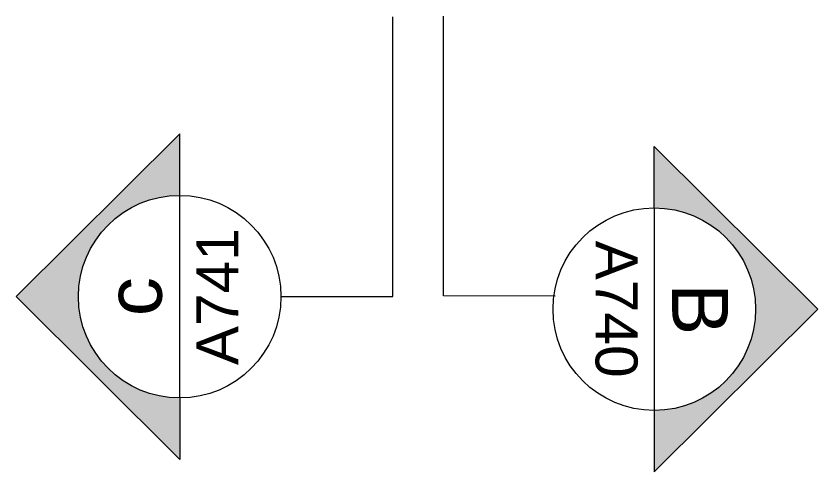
# Model space of a CAD drawing. Header units: millimetres. Extents: x -1154 to 1944, y 268 to 1518.
# Drawn here: x 1176.69 to 1205.35, y 1158.93 to 1175.22 of the extents above; entities that cross this region are included whole.
import ezdxf
from ezdxf.enums import TextEntityAlignment as Align

# ---------------------------------------------------------------- set-up
doc = ezdxf.new("R2010")
doc.units = ezdxf.units.MM
doc.header["$LTSCALE"] = 100
doc.layers.get('0').update_dxf_attribs({"plot": 0})
doc.layers.add('A-FURN', color=8, linetype='Continuous', lineweight=18)
doc.layers.add('A-PRSP-1', color=7, linetype='Continuous', lineweight=40)
doc.styles.add('ARIAL', font='arial.ttf')
doc.styles.get("Standard").update_dxf_attribs({"font": 'arial.ttf'})

# ---------------------------------------------------------------- blocks, each defined once
blk = doc.blocks.new('SYMBOL')
at = {"layer": 'A-PRSP-1', "linetype": 'Continuous', "lineweight": 20}
h = blk.add_hatch(color=256, dxfattribs=at)
h.dxf.hatch_style = 1
h.paths.add_polyline_path([(11.2063, 4.9481), (11.316, 4.9481, -1), (11.678, 4.9481), (11.7877, 4.9481), (11.497, 5.2405)])
at = {"linetype": 'Continuous', "lineweight": 20}
blk.add_line((11.316, 4.9481), (11.678, 4.9481), dxfattribs=at)
at = {"layer": 'A-PRSP-1', "linetype": 'Continuous', "lineweight": 20}
for p, q in [((11.2063, 4.9481), (11.497, 5.2405)), ((11.7877, 4.9481), (11.497, 5.2405)), ((11.316, 4.9481), (11.2063, 4.9481)), ((11.678, 4.9481), (11.7877, 4.9481))]:
    blk.add_line(p, q, dxfattribs=at)
blk.add_circle((11.497, 4.9481), 0.181, dxfattribs=at)
at = {"linetype": 'Continuous', "lineweight": 20}
for tag, p in [('TAVOLA', (11.497, 5.08)), ('SEZIONE', (11.497, 4.9181))]:
    blk.add_attdef(tag, text='', height=0.1, dxfattribs=at).set_placement(p, align=Align.TOP_CENTER)

msp = doc.modelspace()

# ---------------------------------------------------------------- linework, layer by layer
at = {"layer": 'A-FURN'}
for p, q in [((1190.159, 1165.195), (1190.159, 1175.195)), ((1191.965, 1165.22), (1191.974, 1175.22)), ((1186.159, 1165.195), (1190.159, 1165.195)), ((1195.965, 1165.216), (1191.965, 1165.22))]:
    msp.add_line(p, q, dxfattribs=at)

# ---------------------------------------------------------------- block references
at = {"layer": 'A-FURN', "linetype": 'Continuous', "lineweight": 20}
ref = msp.add_blockref('SYMBOL', (1281.501, 935.255), dxfattribs=dict(at, xscale=20, yscale=20, zscale=20, rotation=90))
ref.add_attrib('SEZIONE', 'c', dxfattribs={"layer": '0', "linetype": 'Continuous', "lineweight": 20, "height": 2, "rotation": 90, "style": 'ARIAL'}).set_placement((1179.901, 1165.195), align=Align.TOP_CENTER)
ref.add_attrib('TAVOLA', 'A741', dxfattribs={"layer": '0', "linetype": 'Continuous', "lineweight": 20, "height": 1.5, "rotation": 90, "style": 'ARIAL'}).set_placement((1183.138, 1165.195), align=Align.TOP_CENTER)
ref = msp.add_blockref('SYMBOL', (1100.541, 1394.688), dxfattribs=dict(at, xscale=20, yscale=20, zscale=20, rotation=270))
ref.add_attrib('SEZIONE', 'B', dxfattribs={"layer": '0', "linetype": 'Continuous', "lineweight": 20, "height": 2, "rotation": 270, "style": 'ARIAL'}).set_placement((1202.141, 1164.748), align=Align.TOP_CENTER)
ref.add_attrib('TAVOLA', 'A740', dxfattribs={"layer": '0', "linetype": 'Continuous', "lineweight": 20, "height": 1.5, "rotation": 270, "style": 'ARIAL'}).set_placement((1198.904, 1164.748), align=Align.TOP_CENTER)

doc.saveas('drawing.dxf')
